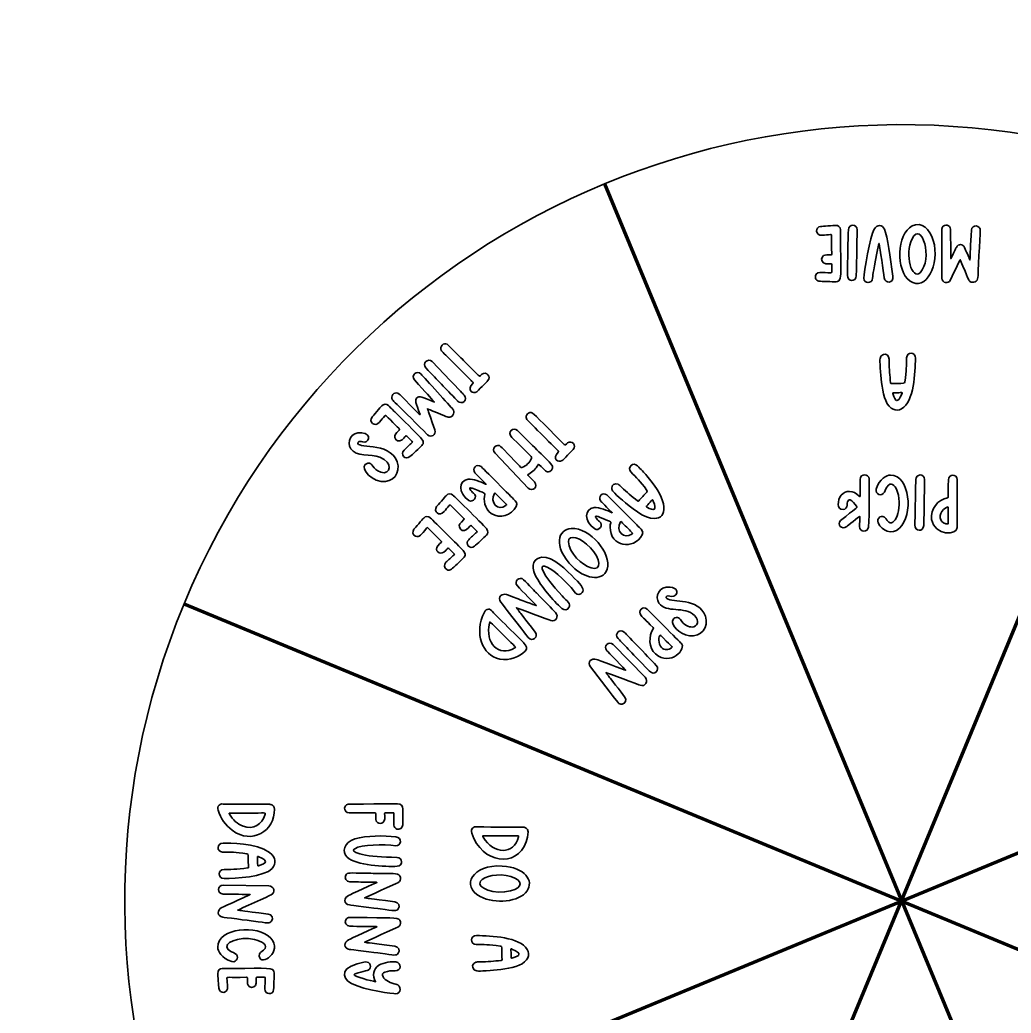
# Model space of a CAD drawing. Header units: inches. Extents: x -0.8 to 12.8, y -0.8 to 12.8.
# Drawn here: x -0.81 to 6.85, y 5.13 to 12.81 of the extents above; entities that cross this region are included whole.
import ezdxf

# ---------------------------------------------------------------- set-up
doc = ezdxf.new("R2010")
doc.units = ezdxf.units.IN
doc.header["$MEASUREMENT"] = 0
doc.layers.add('_U+0421_U+043B_U+043E_U+0439 1', color=7, linetype='Continuous')

msp = doc.modelspace()

# ---------------------------------------------------------------- linework, layer by layer
at = {"layer": '_U+0421_U+043B_U+043E_U+0439 1', "color": 7, "lineweight": 106, "true_color": 0xffffff}
for points in [[(3.7031, 0.457), (8.2969, 11.543)], [(3.7047, 11.5436), (8.2953, 0.4564)], [(0.4564, 3.7047), (11.5436, 8.2953)], [(0.457, 8.2969), (11.543, 3.7031)]]:
    msp.add_lwpolyline(points, dxfattribs=at)
at = {"layer": '_U+0421_U+043B_U+043E_U+0439 1', "color": 22, "lineweight": 35, "true_color": 0xe52421}
msp.add_open_spline([(11.543, 3.7031), (10.2744, 0.6418), (6.7644, -0.8115), (3.7031, 0.457), (0.6418, 1.7256), (-0.8115, 5.2356), (0.457, 8.2969), (1.7256, 11.3582), (5.2356, 12.8115), (8.2969, 11.543), (11.3582, 10.2744), (12.8115, 6.7644), (11.543, 3.7031)], degree=3, knots=[0, 0, 0, 0, 1, 1, 1, 2, 2, 2, 3, 3, 3, 4, 4, 4, 4], dxfattribs=at)
at = {"layer": '_U+0421_U+043B_U+043E_U+0439 1', "color": 98, "lineweight": 35, "true_color": 0x010202}
for points, knots in [([(5.4212, 10.7891), (5.5539, 10.7853), (5.5304, 10.7552), (5.5274, 11.1002), (5.5273, 11.1141), (5.5283, 11.1554), (5.5274, 11.1885), (5.5268, 11.2093), (5.5106, 11.2234), (5.4896, 11.223), (5.4768, 11.2228), (5.3846, 11.2156), (5.3752, 11.2148), (5.3302, 11.2111), (5.3312, 11.1412), (5.388, 11.1469), (5.4088, 11.1491), (5.4298, 11.1502), (5.4507, 11.1521), (5.4663, 11.1536), (5.4552, 11.1451), (5.4597, 11.0014), (5.46, 10.9921), (5.4538, 10.9949), (5.434, 10.9944), (5.417, 10.994), (5.3991, 10.996), (5.3881, 10.9798), (5.3726, 10.9572), (5.3868, 10.9291), (5.4149, 10.9266), (5.458, 10.9228), (5.4609, 10.9331), (5.4601, 10.9168), (5.4592, 10.8995), (5.4599, 10.8823), (5.4601, 10.865), (5.4602, 10.8566), (5.4602, 10.8564), (5.4517, 10.8567), (5.4243, 10.8575), (5.3969, 10.8582), (5.3695, 10.8593), (5.3458, 10.8603), (5.328, 10.8387), (5.3342, 10.8161), (5.3419, 10.7875), (5.3701, 10.7906), (5.4212, 10.7891)], [0, 0, 0, 0, 1, 1, 1, 2, 2, 2, 3, 3, 3, 4, 4, 4, 5, 5, 5, 6, 6, 6, 7, 7, 7, 8, 8, 8, 9, 9, 9, 10, 10, 10, 11, 11, 11, 12, 12, 12, 13, 13, 13, 14, 14, 14, 15, 15, 15, 16, 16, 16, 16]), ([(5.6491, 10.8323), (5.6521, 10.939), (5.6565, 11.1845), (5.6565, 11.1895), (5.6562, 11.2341), (5.5896, 11.2369), (5.5883, 11.1887), (5.5864, 11.1186), (5.5852, 11.0891), (5.5811, 10.8381), (5.5809, 10.8381), (5.5808, 10.8381), (5.5806, 10.8381), (5.5806, 10.7816), (5.6478, 10.7856), (5.6491, 10.8323)], [0, 0, 0, 0, 1, 1, 1, 2, 2, 2, 3, 3, 3, 4, 4, 4, 5, 5, 5, 5]), ([(5.7758, 10.8137), (5.7797, 10.8523), (5.7792, 10.8616), (5.8246, 11.0825), (5.8249, 11.0824), (5.8252, 11.0824), (5.8256, 11.0824), (5.8348, 11.0447), (5.8592, 10.8658), (5.8656, 10.8174), (5.8721, 10.7679), (5.9408, 10.7756), (5.9333, 10.8291), (5.9125, 10.9778), (5.8928, 11.1342), (5.8672, 11.1933), (5.8521, 11.2281), (5.8092, 11.2364), (5.7847, 11.1889), (5.7627, 11.1466), (5.7065, 10.8574), (5.7085, 10.8145), (5.7104, 10.7711), (5.7712, 10.7686), (5.7758, 10.8137)], [0, 0, 0, 0, 1, 1, 1, 2, 2, 2, 3, 3, 3, 4, 4, 4, 5, 5, 5, 6, 6, 6, 7, 7, 7, 8, 8, 8, 8]), ([(6.0805, 11.2182), (6.1557, 11.2571), (6.2188, 11.193), (6.2441, 11.107), (6.3, 10.9175), (6.1855, 10.7082), (6.0648, 10.7925), (5.9514, 10.8717), (5.9637, 11.158), (6.0805, 11.2182)], [0, 0, 0, 0, 1, 1, 1, 2, 2, 2, 3, 3, 3, 3]), ([(6.1428, 10.8573), (6.2445, 10.9595), (6.1557, 11.265), (6.0814, 11.1194), (6.018, 10.9952), (6.0822, 10.7963), (6.1428, 10.8573)], [0, 0, 0, 0, 1, 1, 1, 2, 2, 2, 2]), ([(6.3113, 10.8138), (6.3131, 10.7785), (6.36, 10.7658), (6.377, 10.8013), (6.4626, 10.9793), (6.4401, 10.9335), (6.4524, 10.9576), (6.517, 10.8047), (6.5162, 10.7984), (6.5281, 10.79), (6.552, 10.773), (6.5876, 10.7899), (6.5891, 10.8189), (6.5899, 10.8328), (6.6046, 11.1378), (6.6076, 11.1815), (6.6107, 11.2266), (6.5424, 11.2322), (6.5395, 11.187), (6.5319, 11.0654), (6.5305, 10.9979), (6.5269, 10.9562), (6.5158, 10.9824), (6.5003, 11.0199), (6.4862, 11.0523), (6.4741, 11.0801), (6.4371, 11.0817), (6.4226, 11.0531), (6.4182, 11.0445), (6.4155, 11.0388), (6.3808, 10.9663), (6.3804, 10.9664), (6.3799, 10.9665), (6.3795, 10.9667), (6.3795, 10.9693), (6.3783, 11.19), (6.3781, 11.1927), (6.3758, 11.2262), (6.3309, 11.2368), (6.3143, 11.2072), (6.3069, 11.1942), (6.3104, 11.19), (6.3107, 11.0795), (6.3107, 11.075), (6.3111, 10.8182), (6.3113, 10.8138)], [0, 0, 0, 0, 1, 1, 1, 2, 2, 2, 3, 3, 3, 4, 4, 4, 5, 5, 5, 6, 6, 6, 7, 7, 7, 8, 8, 8, 9, 9, 9, 10, 10, 10, 11, 11, 11, 12, 12, 12, 13, 13, 13, 14, 14, 14, 15, 15, 15, 15]), ([(2.6693, 10.0285), (2.6753, 10.0225), (2.6811, 10.0163), (2.6874, 10.0106), (2.6911, 10.007), (2.6918, 10.0043), (2.6877, 10.0003), (2.6376, 9.9521), (2.6864, 9.916), (2.7179, 9.9361), (2.7228, 9.9392), (2.7976, 10.0171), (2.8017, 10.0213), (2.8323, 10.0531), (2.7928, 10.0985), (2.758, 10.0722), (2.7538, 10.0691), (2.7502, 10.065), (2.7465, 10.0613), (2.7363, 10.0511), (2.7502, 10.0446), (2.6163, 10.1785), (2.6163, 10.1785), (2.6163, 10.1786), (2.6163, 10.1786), (2.6076, 10.1873), (2.5062, 10.2887), (2.4974, 10.2973), (2.4746, 10.3194), (2.4365, 10.3012), (2.44, 10.2687), (2.4418, 10.252), (2.4339, 10.2639), (2.6693, 10.0285)], [0, 0, 0, 0, 1, 1, 1, 2, 2, 2, 3, 3, 3, 4, 4, 4, 5, 5, 5, 6, 6, 6, 7, 7, 7, 8, 8, 8, 9, 9, 9, 10, 10, 10, 11, 11, 11, 11]), ([(5.9607, 10.0013), (6.0147, 10.0031), (6.0224, 9.9985), (6.0245, 10.0114), (6.0394, 10.1054), (6.0354, 10.1357), (6.0379, 10.1999), (6.0399, 10.2487), (6.1085, 10.2447), (6.1072, 10.1964), (6.1041, 10.0844), (6.0974, 9.8611), (5.999, 9.8046), (5.9601, 9.7822), (5.9058, 9.797), (5.8773, 9.868), (5.8514, 9.9323), (5.8419, 10.0252), (5.837, 10.0913), (5.8301, 10.1831), (5.8306, 10.2011), (5.843, 10.215), (5.8617, 10.2359), (5.8918, 10.2286), (5.9005, 10.2026), (5.9036, 10.1934), (5.9027, 10.1878), (5.9027, 10.1669), (5.9037, 10.1131), (5.9084, 10.0596), (5.915, 10.0063), (5.9162, 9.9957), (5.9202, 10), (5.9607, 10.0013)], [0, 0, 0, 0, 1, 1, 1, 2, 2, 2, 3, 3, 3, 4, 4, 4, 5, 5, 5, 6, 6, 6, 7, 7, 7, 8, 8, 8, 9, 9, 9, 10, 10, 10, 11, 11, 11, 11]), ([(2.568, 9.8676), (2.5679, 9.8675), (2.5678, 9.8674), (2.5677, 9.8673), (2.6079, 9.827), (2.6522, 9.8778), (2.6202, 9.9116), (2.6051, 9.9276), (2.6268, 9.9061), (2.5121, 10.025), (2.5121, 10.025), (2.373, 10.1694), (2.373, 10.1694), (2.3412, 10.2007), (2.2922, 10.1556), (2.3254, 10.1206), (2.4234, 10.017), (2.4662, 9.9729), (2.568, 9.8676)], [0, 0, 0, 0, 1, 1, 1, 2, 2, 2, 3, 3, 3, 4, 4, 4, 5, 5, 5, 6, 6, 6, 6]), ([(2.1503, 9.7913), (2.1534, 9.7883), (2.3355, 9.6066), (2.3386, 9.6038), (2.3648, 9.5801), (2.407, 9.6042), (2.394, 9.6414), (2.3305, 9.8223), (2.344, 9.7827), (2.3368, 9.8053), (2.3521, 9.799), (2.366, 9.7934), (2.3798, 9.7878), (2.4864, 9.7442), (2.4949, 9.7379), (2.5088, 9.7402), (2.5377, 9.7452), (2.551, 9.7821), (2.5315, 9.8038), (2.519, 9.8177), (2.3123, 10.0457), (2.2882, 10.0733), (2.2585, 10.1074), (2.2062, 10.063), (2.2362, 10.029), (2.3285, 9.9245), (2.3611, 9.8919), (2.3905, 9.8569), (2.2885, 9.8986), (2.2765, 9.909), (2.2562, 9.8887), (2.2364, 9.869), (2.2463, 9.8568), (2.28, 9.7608), (2.2796, 9.7605), (2.2792, 9.7603), (2.2788, 9.7601), (2.2771, 9.7618), (2.1199, 9.9173), (2.1181, 9.919), (2.0927, 9.9411), (2.0535, 9.9169), (2.0627, 9.8841), (2.0665, 9.87), (2.0708, 9.8705), (2.1503, 9.7913)], [0, 0, 0, 0, 1, 1, 1, 2, 2, 2, 3, 3, 3, 4, 4, 4, 5, 5, 5, 6, 6, 6, 7, 7, 7, 8, 8, 8, 9, 9, 9, 10, 10, 10, 11, 11, 11, 12, 12, 12, 13, 13, 13, 14, 14, 14, 15, 15, 15, 15]), ([(5.9318, 9.9236), (5.9508, 9.8544), (5.9706, 9.8474), (6.0003, 9.9189), (6.0056, 9.9318), (6.0064, 9.9307), (5.9897, 9.9306), (5.9738, 9.9287), (5.9549, 9.9299), (5.9362, 9.9281), (5.9332, 9.9278), (5.9307, 9.9277), (5.9318, 9.9236)], [0, 0, 0, 0, 1, 1, 1, 2, 2, 2, 3, 3, 3, 4, 4, 4, 4]), ([(1.9659, 9.7023), (1.9792, 9.7186), (1.9933, 9.7342), (2.0067, 9.7504), (2.0109, 9.7555), (2.0138, 9.755), (2.0182, 9.7506), (2.0183, 9.7505), (2.1196, 9.6501), (2.1196, 9.6501), (2.1232, 9.6466), (2.1232, 9.6442), (2.1196, 9.6408), (2.0889, 9.6116), (2.0811, 9.6007), (2.0842, 9.5842), (2.0892, 9.5572), (2.1192, 9.5474), (2.1408, 9.5655), (2.1851, 9.6026), (2.1572, 9.6114), (2.2163, 9.5539), (2.2223, 9.5481), (2.2224, 9.5479), (2.2162, 9.5421), (2.1963, 9.5233), (2.1764, 9.5044), (2.1562, 9.4858), (2.1231, 9.4553), (2.1659, 9.4044), (2.2019, 9.4355), (2.2193, 9.4504), (2.2766, 9.5047), (2.2937, 9.5219), (2.3264, 9.5549), (2.2973, 9.5716), (2.0976, 9.7678), (2.0837, 9.7817), (2.058, 9.8087), (2.0352, 9.8303), (2.02, 9.8446), (1.9986, 9.843), (1.9841, 9.828), (1.9749, 9.8185), (1.9152, 9.7488), (1.9089, 9.7413), (1.8797, 9.7067), (1.9299, 9.6581), (1.9659, 9.7023)], [0, 0, 0, 0, 1, 1, 1, 2, 2, 2, 3, 3, 3, 4, 4, 4, 5, 5, 5, 6, 6, 6, 7, 7, 7, 8, 8, 8, 9, 9, 9, 10, 10, 10, 11, 11, 11, 12, 12, 12, 13, 13, 13, 14, 14, 14, 15, 15, 15, 16, 16, 16, 16]), ([(3.1138, 9.7125), (3.1163, 9.7101), (3.3449, 9.4814), (3.3474, 9.479), (3.3512, 9.4755), (3.3518, 9.4727), (3.3477, 9.4688), (3.2973, 9.4202), (3.3467, 9.3846), (3.3779, 9.4046), (3.3829, 9.4077), (3.4576, 9.4855), (3.4617, 9.4897), (3.4923, 9.5216), (3.4528, 9.5669), (3.4181, 9.5407), (3.3899, 9.5194), (3.4251, 9.4983), (3.2763, 9.647), (3.2763, 9.647), (3.2763, 9.647), (3.2764, 9.647), (3.152, 9.7713), (3.1474, 9.7863), (3.1184, 9.7717), (3.1057, 9.7652), (3.0985, 9.752), (3.1001, 9.7371), (3.1011, 9.727), (3.1069, 9.7194), (3.1138, 9.7125)], [0, 0, 0, 0, 1, 1, 1, 2, 2, 2, 3, 3, 3, 4, 4, 4, 5, 5, 5, 6, 6, 6, 7, 7, 7, 8, 8, 8, 9, 9, 9, 10, 10, 10, 10]), ([(1.9699, 9.431), (2.0743, 9.3937), (2.0548, 9.2906), (1.9773, 9.3147), (1.9064, 9.3367), (1.9164, 9.3921), (1.8761, 9.3843), (1.8087, 9.3713), (1.8724, 9.2609), (1.9803, 9.2443), (2.0687, 9.2307), (2.1339, 9.3108), (2.1028, 9.3946), (2.0411, 9.5606), (1.7737, 9.4889), (1.8018, 9.5465), (1.8072, 9.5578), (1.8249, 9.5517), (1.8372, 9.5485), (1.8824, 9.5368), (1.9138, 9.6103), (1.8284, 9.6205), (1.7446, 9.6306), (1.7109, 9.5463), (1.7439, 9.4966), (1.7862, 9.4326), (1.8999, 9.456), (1.9699, 9.431)], [0, 0, 0, 0, 1, 1, 1, 2, 2, 2, 3, 3, 3, 4, 4, 4, 5, 5, 5, 6, 6, 6, 7, 7, 7, 8, 8, 8, 9, 9, 9, 9]), ([(3.1151, 9.1921), (3.148, 9.1578), (3.1976, 9.2044), (3.164, 9.2399), (3.1085, 9.2985), (3.1056, 9.2934), (3.1189, 9.3007), (3.1497, 9.3176), (3.1743, 9.3408), (3.1914, 9.3717), (3.1951, 9.3783), (3.1954, 9.3783), (3.2007, 9.373), (3.2441, 9.3299), (3.2558, 9.31), (3.2823, 9.3206), (3.3051, 9.3296), (3.3131, 9.3578), (3.2908, 9.38), (3.2135, 9.4572), (3.1203, 9.5504), (3.032, 9.637), (3.0004, 9.668), (2.9467, 9.6252), (2.9892, 9.5831), (3.1494, 9.4243), (3.1457, 9.4351), (3.1399, 9.4213), (3.1256, 9.3875), (3.1011, 9.3648), (3.0671, 9.3518), (3.0622, 9.35), (3.0591, 9.3502), (3.0554, 9.3541), (3.0466, 9.3636), (2.9143, 9.5033), (2.9048, 9.5123), (2.873, 9.5419), (2.8253, 9.4977), (2.8589, 9.4616), (2.8589, 9.4616), (3.1151, 9.1921), (3.1151, 9.1921)], [0, 0, 0, 0, 1, 1, 1, 2, 2, 2, 3, 3, 3, 4, 4, 4, 5, 5, 5, 6, 6, 6, 7, 7, 7, 8, 8, 8, 9, 9, 9, 10, 10, 10, 11, 11, 11, 12, 12, 12, 13, 13, 13, 14, 14, 14, 14]), ([(2.7904, 9.2211), (2.7907, 9.2214), (2.7909, 9.2218), (2.7912, 9.2221), (2.7174, 9.296), (2.7142, 9.2986), (2.7041, 9.3102), (2.6763, 9.3419), (2.7177, 9.3856), (2.7514, 9.3582), (2.7514, 9.3582), (3.0044, 9.105), (3.0046, 9.1048), (3.0184, 9.0909), (3.0366, 9.075), (3.0235, 9.0503), (2.9867, 8.9814), (2.897, 8.9496), (2.8303, 8.9962), (2.7752, 9.0348), (2.7686, 9.1011), (2.7807, 9.1436), (2.7817, 9.1473), (2.7811, 9.1497), (2.7774, 9.1515), (2.7336, 9.1734), (2.6891, 9.1903), (2.6752, 9.1918), (2.6712, 9.1923), (2.6659, 9.1956), (2.6636, 9.1924), (2.6608, 9.1885), (2.6652, 9.184), (2.6674, 9.1803), (2.6738, 9.1693), (2.6829, 9.1607), (2.6928, 9.1531), (2.7288, 9.1257), (2.6892, 9.0754), (2.6566, 9.0963), (2.571, 9.1514), (2.5757, 9.252), (2.6527, 9.2605), (2.6907, 9.2647), (2.7487, 9.2403), (2.7846, 9.2237), (2.7865, 9.2228), (2.7885, 9.222), (2.7904, 9.2211)], [0, 0, 0, 0, 1, 1, 1, 2, 2, 2, 3, 3, 3, 4, 4, 4, 5, 5, 5, 6, 6, 6, 7, 7, 7, 8, 8, 8, 9, 9, 9, 10, 10, 10, 11, 11, 11, 12, 12, 12, 13, 13, 13, 14, 14, 14, 15, 15, 15, 16, 16, 16, 16]), ([(3.7604, 9.1899), (3.7588, 9.2179), (3.7853, 9.2341), (3.8098, 9.2218), (3.8185, 9.2176), (3.8288, 9.206), (3.8366, 9.1982), (3.8753, 9.1608), (3.9165, 9.1263), (3.9588, 9.0932), (3.9627, 9.0901), (3.9655, 9.0896), (3.9693, 9.0941), (3.9796, 9.1066), (4.0206, 9.1497), (4.0317, 9.1611), (4.0361, 9.1656), (4.0364, 9.1692), (4.0327, 9.1743), (3.9766, 9.2515), (3.9524, 9.2699), (3.9089, 9.317), (3.8757, 9.353), (3.9271, 9.3986), (3.9604, 9.3635), (3.9847, 9.3378), (4.0098, 9.3129), (4.0329, 9.286), (4.2068, 9.0838), (4.1892, 8.961), (4.0898, 8.9561), (4.0154, 8.9525), (3.9005, 9.0492), (3.8436, 9.0982), (3.767, 9.164), (3.7613, 9.1743), (3.7604, 9.1899)], [0, 0, 0, 0, 1, 1, 1, 2, 2, 2, 3, 3, 3, 4, 4, 4, 5, 5, 5, 6, 6, 6, 7, 7, 7, 8, 8, 8, 9, 9, 9, 10, 10, 10, 11, 11, 11, 12, 12, 12, 12]), ([(5.5472, 9.0269), (5.5658, 9.0281), (5.5791, 9.0416), (5.5797, 9.0599), (5.5799, 9.0648), (5.5797, 9.0696), (5.58, 9.0745), (5.5807, 9.0883), (5.5875, 9.1049), (5.6019, 9.1004), (5.6199, 9.0947), (5.6365, 9.0705), (5.6525, 9.0515), (5.661, 9.0415), (5.6576, 9.045), (5.5681, 8.9736), (5.5546, 8.9628), (5.5405, 8.9525), (5.5278, 8.9408), (5.4967, 8.9118), (5.538, 8.8652), (5.5761, 8.8954), (5.5796, 8.8981), (5.6723, 8.9725), (5.6762, 8.9737), (5.6762, 8.9598), (5.6758, 8.9118), (5.6754, 8.8942), (5.6743, 8.8505), (5.7401, 8.8467), (5.7433, 8.8906), (5.7526, 9.0137), (5.751, 9.1402), (5.7485, 9.2636), (5.7477, 9.304), (5.6806, 9.308), (5.6802, 9.2581), (5.6801, 9.2562), (5.6791, 9.1278), (5.678, 9.1263), (5.6754, 9.1269), (5.6743, 9.1291), (5.6727, 9.1307), (5.6263, 9.1779), (5.5661, 9.1774), (5.534, 9.1372), (5.503, 9.0983), (5.4985, 9.0237), (5.5472, 9.0269)], [0, 0, 0, 0, 1, 1, 1, 2, 2, 2, 3, 3, 3, 4, 4, 4, 5, 5, 5, 6, 6, 6, 7, 7, 7, 8, 8, 8, 9, 9, 9, 10, 10, 10, 11, 11, 11, 12, 12, 12, 13, 13, 13, 14, 14, 14, 15, 15, 15, 16, 16, 16, 16]), ([(5.9136, 9.2919), (5.8857, 9.2934), (5.8287, 9.2654), (5.8035, 9.1829), (5.7921, 9.1457), (5.8479, 9.1226), (5.8666, 9.1606), (5.8735, 9.1745), (5.8792, 9.1961), (5.8982, 9.2138), (5.9284, 9.2421), (5.9563, 9.1989), (5.9683, 9.1609), (6.0092, 9.0318), (5.9446, 8.8743), (5.8909, 8.9384), (5.8863, 8.9439), (5.8829, 8.9501), (5.8789, 8.956), (5.8518, 8.9951), (5.801, 8.9616), (5.819, 8.9236), (5.8485, 8.8615), (5.9223, 8.8252), (5.9834, 8.8821), (6.0926, 8.9838), (6.0652, 9.2922), (5.9136, 9.2919)], [0, 0, 0, 0, 1, 1, 1, 2, 2, 2, 3, 3, 3, 4, 4, 4, 5, 5, 5, 6, 6, 6, 7, 7, 7, 8, 8, 8, 9, 9, 9, 9]), ([(6.1097, 9.2581), (6.1078, 9.188), (6.1067, 9.1586), (6.1025, 8.9076), (6.1023, 8.9076), (6.1022, 8.9076), (6.102, 8.9076), (6.102, 8.851), (6.1692, 8.855), (6.1705, 8.9018), (6.1734, 9.0051), (6.178, 9.2536), (6.1779, 9.2589), (6.1778, 9.2788), (6.1617, 9.2939), (6.1431, 9.2936), (6.125, 9.2933), (6.1103, 9.2777), (6.1097, 9.2581)], [0, 0, 0, 0, 1, 1, 1, 2, 2, 2, 3, 3, 3, 4, 4, 4, 5, 5, 5, 6, 6, 6, 6]), ([(6.354, 9.1172), (6.3634, 9.1187), (6.3586, 9.1115), (6.3609, 9.2558), (6.3616, 9.3044), (6.4278, 9.3025), (6.429, 9.2578), (6.4299, 9.2227), (6.4285, 9.1815), (6.4285, 9.1677), (6.4286, 9.0685), (6.4284, 8.8883), (6.4284, 8.8883), (6.4336, 8.8261), (6.2532, 8.8179), (6.2311, 8.9506), (6.2182, 9.0282), (6.2817, 9.1052), (6.354, 9.1172)], [0, 0, 0, 0, 1, 1, 1, 2, 2, 2, 3, 3, 3, 4, 4, 4, 5, 5, 5, 6, 6, 6, 6]), ([(2.6554, 8.7934), (2.6222, 8.7628), (2.6652, 8.7121), (2.7011, 8.7431), (2.7187, 8.7582), (2.7755, 8.812), (2.7928, 8.8295), (2.8055, 8.8422), (2.8063, 8.8587), (2.7967, 8.8739), (2.7871, 8.8892), (2.5464, 9.1265), (2.5343, 9.1378), (2.5192, 9.1522), (2.4977, 9.1507), (2.4832, 9.1356), (2.4741, 9.1261), (2.4145, 9.0564), (2.4081, 9.0489), (2.3788, 9.0143), (2.4291, 8.9657), (2.4651, 9.0099), (2.4784, 9.0262), (2.4924, 9.0418), (2.5058, 9.058), (2.5101, 9.0631), (2.5129, 9.0626), (2.5174, 9.0582), (2.5174, 9.0582), (2.6187, 8.9577), (2.6187, 8.9577), (2.6224, 8.9543), (2.6223, 8.9518), (2.6188, 8.9484), (2.588, 8.9191), (2.5802, 8.9084), (2.5833, 8.8918), (2.5883, 8.8648), (2.6183, 8.855), (2.6399, 8.8731), (2.6843, 8.9102), (2.6564, 8.919), (2.7154, 8.8615), (2.7214, 8.8557), (2.7216, 8.8555), (2.7154, 8.8497), (2.6954, 8.8309), (2.6755, 8.812), (2.6554, 8.7934)], [0, 0, 0, 0, 1, 1, 1, 2, 2, 2, 3, 3, 3, 4, 4, 4, 5, 5, 5, 6, 6, 6, 7, 7, 7, 8, 8, 8, 9, 9, 9, 10, 10, 10, 11, 11, 11, 12, 12, 12, 13, 13, 13, 14, 14, 14, 15, 15, 15, 16, 16, 16, 16]), ([(2.943, 9.0563), (2.9504, 9.0623), (2.9504, 9.0624), (2.944, 9.0687), (2.9308, 9.082), (2.9175, 9.0952), (2.9043, 9.1084), (2.9043, 9.1084), (2.9043, 9.1084), (2.9043, 9.1085), (2.8887, 9.1241), (2.8776, 9.1353), (2.8624, 9.1504), (2.8603, 9.1525), (2.8582, 9.1556), (2.8553, 9.1509), (2.8127, 9.0816), (2.884, 9.0084), (2.943, 9.0563)], [0, 0, 0, 0, 1, 1, 1, 2, 2, 2, 3, 3, 3, 4, 4, 4, 5, 5, 5, 6, 6, 6, 6]), ([(3.6251, 9.0412), (3.6662, 9.0457), (3.7282, 9.0175), (3.7628, 9.0018), (3.7631, 9.0021), (3.7633, 9.0025), (3.7636, 9.0028), (3.6903, 9.0762), (3.6868, 9.0792), (3.6765, 9.0909), (3.6487, 9.1226), (3.6901, 9.1663), (3.7238, 9.1389), (3.7238, 9.1389), (3.9767, 8.8857), (3.977, 8.8855), (3.9908, 8.8716), (4.009, 8.8557), (3.9959, 8.831), (3.9306, 8.7086), (3.7465, 8.7386), (3.7482, 8.8913), (3.7483, 8.9024), (3.75, 8.9135), (3.7531, 8.9243), (3.7541, 8.928), (3.7535, 8.9304), (3.7498, 8.9322), (3.7394, 8.9374), (3.6428, 8.9826), (3.636, 8.9731), (3.6332, 8.9693), (3.6376, 8.9648), (3.6398, 8.961), (3.6462, 8.9501), (3.6553, 8.9415), (3.6652, 8.9339), (3.701, 8.9067), (3.6617, 8.856), (3.629, 8.8771), (3.5427, 8.9326), (3.5487, 9.0328), (3.6251, 9.0412)], [0, 0, 0, 0, 1, 1, 1, 2, 2, 2, 3, 3, 3, 4, 4, 4, 5, 5, 5, 6, 6, 6, 7, 7, 7, 8, 8, 8, 9, 9, 9, 10, 10, 10, 11, 11, 11, 12, 12, 12, 13, 13, 13, 14, 14, 14, 14]), ([(4.0292, 9.0466), (4.091, 9.0115), (4.1107, 9.0197), (4.0809, 9.0917), (4.0756, 9.1046), (4.0769, 9.1043), (4.0652, 9.0925), (4.0553, 9.0799), (4.0411, 9.0674), (4.0291, 9.0529), (4.0272, 9.0506), (4.0255, 9.0487), (4.0292, 9.0466)], [0, 0, 0, 0, 1, 1, 1, 2, 2, 2, 3, 3, 3, 4, 4, 4, 4]), ([(6.3406, 8.9169), (6.3445, 8.916), (6.3486, 8.916), (6.3524, 8.9152), (6.358, 8.9139), (6.36, 8.9158), (6.3598, 8.9217), (6.3589, 8.9621), (6.3583, 9.001), (6.3603, 9.0405), (6.3611, 9.0558), (6.3341, 9.0363), (6.3231, 9.0259), (6.2864, 8.991), (6.2884, 8.9295), (6.3406, 8.9169)], [0, 0, 0, 0, 1, 1, 1, 2, 2, 2, 3, 3, 3, 4, 4, 4, 5, 5, 5, 5]), ([(2.4802, 8.6183), (2.4628, 8.6022), (2.4654, 8.5744), (2.4857, 8.5628), (2.5115, 8.548), (2.5292, 8.5702), (2.5664, 8.6052), (2.6351, 8.6701), (2.65, 8.6729), (2.5947, 8.7289), (2.5669, 8.757), (2.36, 8.9619), (2.3592, 8.9627), (2.344, 8.977), (2.3225, 8.9755), (2.308, 8.9605), (2.2989, 8.951), (2.2393, 8.8813), (2.2329, 8.8737), (2.2176, 8.8558), (2.2238, 8.8288), (2.245, 8.8198), (2.2731, 8.8078), (2.2886, 8.8324), (2.3306, 8.8828), (2.3349, 8.8879), (2.3378, 8.8875), (2.3422, 8.883), (2.3422, 8.883), (2.4435, 8.7825), (2.4435, 8.7825), (2.4509, 8.7756), (2.4428, 8.7755), (2.417, 8.7454), (2.3883, 8.712), (2.4308, 8.6696), (2.4647, 8.698), (2.509, 8.735), (2.4812, 8.7439), (2.5402, 8.6864), (2.5462, 8.6805), (2.5464, 8.6804), (2.5402, 8.6745), (2.5203, 8.6557), (2.5003, 8.6369), (2.4802, 8.6183)], [0, 0, 0, 0, 1, 1, 1, 2, 2, 2, 3, 3, 3, 4, 4, 4, 5, 5, 5, 6, 6, 6, 7, 7, 7, 8, 8, 8, 9, 9, 9, 10, 10, 10, 11, 11, 11, 12, 12, 12, 13, 13, 13, 14, 14, 14, 15, 15, 15, 15]), ([(3.9154, 8.837), (3.9228, 8.843), (3.9228, 8.843), (3.9164, 8.8494), (3.9032, 8.8627), (3.89, 8.8759), (3.8767, 8.8891), (3.8767, 8.8891), (3.8768, 8.8891), (3.8768, 8.8891), (3.8587, 8.9072), (3.8494, 8.9166), (3.8348, 8.9311), (3.8327, 8.9332), (3.8306, 8.9362), (3.8278, 8.9315), (3.785, 8.8621), (3.8565, 8.7891), (3.9154, 8.837)], [0, 0, 0, 0, 1, 1, 1, 2, 2, 2, 3, 3, 3, 4, 4, 4, 5, 5, 5, 6, 6, 6, 6]), ([(3.7248, 8.5654), (3.6893, 8.4578), (3.5388, 8.5011), (3.4593, 8.5825), (3.2974, 8.7451), (3.3502, 8.8761), (3.4478, 8.8806), (3.5915, 8.8873), (3.7644, 8.6856), (3.7248, 8.5654)], [0, 0, 0, 0, 1, 1, 1, 2, 2, 2, 3, 3, 3, 3]), ([(3.4315, 8.7457), (3.4608, 8.6553), (3.563, 8.5722), (3.628, 8.5713), (3.6937, 8.5705), (3.6544, 8.686), (3.5664, 8.7599), (3.4951, 8.82), (3.4008, 8.8406), (3.4315, 8.7457)], [0, 0, 0, 0, 1, 1, 1, 2, 2, 2, 3, 3, 3, 3]), ([(3.4807, 8.3811), (3.4937, 8.3646), (3.5214, 8.3667), (3.5332, 8.3841), (3.5509, 8.41), (3.5354, 8.4305), (3.474, 8.494), (3.4171, 8.5529), (3.3027, 8.6684), (3.2213, 8.6587), (3.1666, 8.6522), (3.1287, 8.6007), (3.1701, 8.5188), (3.2145, 8.431), (3.3066, 8.3237), (3.3755, 8.2618), (3.3931, 8.2459), (3.4182, 8.249), (3.43, 8.2682), (3.4497, 8.3002), (3.4137, 8.317), (3.3768, 8.3582), (3.0581, 8.7146), (3.3007, 8.61), (3.4807, 8.3811)], [0, 0, 0, 0, 1, 1, 1, 2, 2, 2, 3, 3, 3, 4, 4, 4, 5, 5, 5, 6, 6, 6, 7, 7, 7, 8, 8, 8, 8]), ([(3.3266, 8.23), (3.3214, 8.2354), (3.2691, 8.2894), (3.1784, 8.3823), (3.1784, 8.3823), (3.1122, 8.4513), (3.0801, 8.484), (3.0501, 8.5146), (2.9991, 8.4704), (3.0322, 8.4354), (3.0726, 8.3928), (3.1602, 8.3035), (3.1737, 8.2896), (3.1751, 8.2881), (3.1775, 8.2872), (3.1772, 8.284), (3.1693, 8.2861), (3.0366, 8.3362), (3.029, 8.3391), (2.9502, 8.3686), (2.932, 8.3823), (2.905, 8.3608), (2.8905, 8.3493), (2.8905, 8.3284), (2.9044, 8.3099), (2.9053, 8.3088), (3.1136, 8.0389), (3.1157, 8.0363), (3.1446, 7.9996), (3.1997, 8.0395), (3.1691, 8.0792), (3.0054, 8.2915), (3.0542, 8.2273), (3.0246, 8.2667), (3.0295, 8.2663), (3.2851, 8.1699), (3.29, 8.1681), (3.3289, 8.1537), (3.3543, 8.2011), (3.3266, 8.23)], [0, 0, 0, 0, 1, 1, 1, 2, 2, 2, 3, 3, 3, 4, 4, 4, 5, 5, 5, 6, 6, 6, 7, 7, 7, 8, 8, 8, 9, 9, 9, 10, 10, 10, 11, 11, 11, 12, 12, 12, 13, 13, 13, 13]), ([(4.1862, 8.3381), (4.1765, 8.3456), (4.1817, 8.36), (4.1956, 8.3597), (4.2108, 8.3594), (4.2391, 8.3438), (4.2556, 8.3665), (4.2688, 8.3847), (4.2707, 8.4199), (4.2096, 8.4272), (4.1258, 8.4372), (4.0921, 8.353), (4.1251, 8.3032), (4.1792, 8.2219), (4.3254, 8.284), (4.3994, 8.2073), (4.4429, 8.1656), (4.4223, 8.1195), (4.3814, 8.1179), (4.3582, 8.1171), (4.3162, 8.1325), (4.2909, 8.1757), (4.2773, 8.199), (4.2372, 8.1973), (4.2298, 8.1647), (4.2235, 8.1369), (4.2734, 8.0646), (4.3614, 8.051), (4.4499, 8.0374), (4.5151, 8.1175), (4.484, 8.2013), (4.4286, 8.3502), (4.2319, 8.3029), (4.1862, 8.3381)], [0, 0, 0, 0, 1, 1, 1, 2, 2, 2, 3, 3, 3, 4, 4, 4, 5, 5, 5, 6, 6, 6, 7, 7, 7, 8, 8, 8, 9, 9, 9, 10, 10, 10, 11, 11, 11, 11]), ([(3.0911, 7.9316), (3.0511, 7.8917), (2.9751, 7.8528), (2.8951, 7.8698), (2.7612, 7.8982), (2.6944, 8.0696), (2.7765, 8.2333), (2.792, 8.2643), (2.8251, 8.2598), (2.837, 8.2407), (2.8411, 8.2341), (3.0766, 7.9995), (3.0821, 7.994), (3.1021, 7.974), (3.1112, 7.9518), (3.0911, 7.9316)], [0, 0, 0, 0, 1, 1, 1, 2, 2, 2, 3, 3, 3, 4, 4, 4, 5, 5, 5, 5]), ([(4.0987, 7.9103), (4.0471, 7.9577), (4.0425, 8.0488), (4.0815, 8.103), (4.0844, 8.107), (4.0841, 8.1097), (4.0805, 8.1133), (4.0163, 8.1765), (4.0018, 8.1921), (3.9884, 8.206), (3.9546, 8.2408), (4.0026, 8.2865), (4.0351, 8.2556), (4.0379, 8.253), (4.293, 7.9963), (4.296, 7.9938), (4.3444, 7.9529), (4.2149, 7.8082), (4.0987, 7.9103)], [0, 0, 0, 0, 1, 1, 1, 2, 2, 2, 3, 3, 3, 4, 4, 4, 5, 5, 5, 6, 6, 6, 6]), ([(2.9191, 8.0599), (2.8077, 8.1713), (2.8205, 8.1624), (2.817, 8.1485), (2.7787, 7.9938), (2.8875, 7.8841), (3.0114, 7.9567), (3.0221, 7.9629), (3.0258, 7.9532), (2.9191, 8.0599)], [0, 0, 0, 0, 1, 1, 1, 2, 2, 2, 3, 3, 3, 3]), ([(4.1043, 7.8208), (4.0367, 7.8923), (3.8598, 8.0759), (3.857, 8.0787), (3.8253, 8.1099), (3.7762, 8.065), (3.8094, 8.0299), (3.867, 7.969), (3.8805, 7.9543), (4.0521, 7.7769), (4.0519, 7.7768), (4.0518, 7.7767), (4.0517, 7.7766), (4.0915, 7.7364), (4.1365, 7.7867), (4.1043, 7.8208)], [0, 0, 0, 0, 1, 1, 1, 2, 2, 2, 3, 3, 3, 4, 4, 4, 5, 5, 5, 5]), ([(4.2136, 7.9521), (4.217, 7.9541), (4.2199, 7.957), (4.2232, 7.9591), (4.2329, 7.9653), (4.2262, 7.9629), (4.1602, 8.0318), (4.1534, 8.0389), (4.1468, 8.046), (4.1402, 8.0533), (4.1283, 8.0665), (4.1126, 8.0086), (4.138, 7.9693), (4.1553, 7.9425), (4.1868, 7.9356), (4.2136, 7.9521)], [0, 0, 0, 0, 1, 1, 1, 2, 2, 2, 3, 3, 3, 4, 4, 4, 5, 5, 5, 5]), ([(3.9813, 7.6677), (4.02, 7.6533), (4.0456, 7.7006), (4.0178, 7.7296), (4.0178, 7.7296), (3.7714, 7.9836), (3.7714, 7.9836), (3.7413, 8.0143), (3.6903, 7.97), (3.7235, 7.935), (3.725, 7.9334), (3.8686, 7.7858), (3.8684, 7.7836), (3.8606, 7.7858), (3.6506, 7.8649), (3.6425, 7.8678), (3.6056, 7.8814), (3.5658, 7.8489), (3.5957, 7.8096), (3.5957, 7.8096), (3.7412, 7.6211), (3.7412, 7.6211), (3.8106, 7.5312), (3.8141, 7.5181), (3.8402, 7.522), (3.8672, 7.5261), (3.8779, 7.5562), (3.8603, 7.5789), (3.7021, 7.784), (3.7418, 7.7316), (3.7159, 7.7664), (3.7206, 7.766), (3.9766, 7.6695), (3.9813, 7.6677)], [0, 0, 0, 0, 1, 1, 1, 2, 2, 2, 3, 3, 3, 4, 4, 4, 5, 5, 5, 6, 6, 6, 7, 7, 7, 8, 8, 8, 9, 9, 9, 10, 10, 10, 11, 11, 11, 11]), ([(0.7203, 6.7018), (0.7153, 6.7167), (0.7167, 6.7303), (0.7285, 6.7415), (0.7367, 6.7492), (0.7466, 6.7525), (0.7579, 6.7498), (0.7622, 6.7488), (0.7666, 6.7487), (0.7711, 6.7487), (1.1369, 6.7487), (1.1126, 6.7495), (1.1268, 6.7466), (1.1453, 6.7427), (1.1561, 6.7299), (1.1561, 6.7109), (1.1562, 6.5402), (0.981, 6.4323), (0.8287, 6.5472), (0.7759, 6.5869), (0.741, 6.6394), (0.7203, 6.7018)], [0, 0, 0, 0, 1, 1, 1, 2, 2, 2, 3, 3, 3, 4, 4, 4, 5, 5, 5, 6, 6, 6, 7, 7, 7, 7]), ([(0.809, 6.6705), (0.834, 6.6291), (0.8665, 6.5957), (0.9124, 6.5781), (0.9926, 6.5474), (1.0605, 6.5901), (1.0821, 6.6724), (1.0853, 6.6843), (1.0947, 6.68), (0.9438, 6.6801), (0.942, 6.6801), (0.8066, 6.6807), (0.8056, 6.6792), (0.8036, 6.6761), (0.8074, 6.6732), (0.809, 6.6705)], [0, 0, 0, 0, 1, 1, 1, 2, 2, 2, 3, 3, 3, 4, 4, 4, 5, 5, 5, 5]), ([(1.9304, 6.6818), (1.9423, 6.6818), (1.9365, 6.6775), (1.9386, 6.6327), (1.9405, 6.5884), (2.0061, 6.5882), (2.0068, 6.6361), (2.0075, 6.6766), (2.0028, 6.6817), (2.0138, 6.6822), (2.0324, 6.6829), (2.051, 6.6823), (2.0696, 6.6828), (2.0764, 6.6831), (2.0782, 6.6808), (2.0781, 6.6742), (2.077, 6.5901), (2.073, 6.5666), (2.1003, 6.5568), (2.1228, 6.5487), (2.1457, 6.5648), (2.1462, 6.59), (2.1468, 6.6305), (2.1466, 6.671), (2.1463, 6.7115), (2.1461, 6.7345), (2.1322, 6.7512), (2.1054, 6.7513), (2.1054, 6.7513), (2.0399, 6.7501), (1.7409, 6.7501), (1.693, 6.7501), (1.6868, 6.7079), (1.7103, 6.6892), (1.7242, 6.6782), (1.7245, 6.681), (1.9304, 6.6818)], [0, 0, 0, 0, 1, 1, 1, 2, 2, 2, 3, 3, 3, 4, 4, 4, 5, 5, 5, 6, 6, 6, 7, 7, 7, 8, 8, 8, 9, 9, 9, 10, 10, 10, 11, 11, 11, 12, 12, 12, 12]), ([(3.1145, 6.5344), (3.1145, 6.5076), (3.1089, 6.4817), (3.0998, 6.4566), (3.027, 6.2539), (2.7575, 6.2878), (2.6786, 6.5253), (2.6678, 6.558), (2.6942, 6.5785), (2.7162, 6.5733), (2.7239, 6.5716), (3.0561, 6.5722), (3.064, 6.5722), (3.0924, 6.5722), (3.1144, 6.5628), (3.1145, 6.5344)], [0, 0, 0, 0, 1, 1, 1, 2, 2, 2, 3, 3, 3, 4, 4, 4, 5, 5, 5, 5]), ([(1.1376, 6.2516), (1.0785, 6.1863), (0.8502, 6.1731), (0.7676, 6.1742), (0.713, 6.175), (0.7157, 6.2446), (0.7662, 6.2437), (0.8041, 6.2431), (0.8651, 6.2457), (0.9481, 6.2559), (0.9586, 6.2571), (0.9544, 6.261), (0.9531, 6.3017), (0.9513, 6.3556), (0.9559, 6.3634), (0.943, 6.3654), (0.8489, 6.3803), (0.8186, 6.3763), (0.7545, 6.3789), (0.7055, 6.3809), (0.7097, 6.4494), (0.758, 6.4481), (0.8007, 6.4469), (1.0152, 6.4507), (1.1173, 6.3754), (1.1674, 6.3387), (1.171, 6.2885), (1.1376, 6.2516)], [0, 0, 0, 0, 1, 1, 1, 2, 2, 2, 3, 3, 3, 4, 4, 4, 5, 5, 5, 6, 6, 6, 7, 7, 7, 8, 8, 8, 9, 9, 9, 9]), ([(2.1028, 6.2686), (2.1504, 6.2711), (2.1489, 6.338), (2.1012, 6.3378), (1.8738, 6.337), (1.7293, 6.374), (1.7753, 6.4043), (1.8262, 6.4379), (1.9965, 6.4389), (2.0928, 6.4274), (2.1324, 6.4227), (2.1474, 6.4909), (2.0916, 6.4969), (2.0037, 6.5064), (1.8627, 6.5079), (1.7767, 6.4802), (1.6901, 6.4524), (1.6751, 6.3803), (1.718, 6.338), (1.7825, 6.2745), (2.0143, 6.2639), (2.1028, 6.2686)], [0, 0, 0, 0, 1, 1, 1, 2, 2, 2, 3, 3, 3, 4, 4, 4, 5, 5, 5, 6, 6, 6, 7, 7, 7, 7]), ([(2.9022, 6.5036), (2.7485, 6.5036), (2.759, 6.5079), (2.7673, 6.494), (2.8494, 6.3579), (3.0039, 6.3566), (3.0404, 6.4959), (3.0436, 6.5078), (3.0531, 6.5035), (2.9022, 6.5036)], [0, 0, 0, 0, 1, 1, 1, 2, 2, 2, 3, 3, 3, 3]), ([(1.0354, 6.3412), (1.0226, 6.3465), (1.0237, 6.3473), (1.0238, 6.3306), (1.0257, 6.3147), (1.0244, 6.2958), (1.0262, 6.2771), (1.0265, 6.2741), (1.0267, 6.2716), (1.0307, 6.2727), (1.0989, 6.2915), (1.108, 6.3111), (1.0354, 6.3412)], [0, 0, 0, 0, 1, 1, 1, 2, 2, 2, 3, 3, 3, 4, 4, 4, 4]), ([(2.0907, 6.2116), (2.0664, 6.2121), (2.042, 6.2121), (2.0177, 6.2127), (1.9627, 6.214), (1.9011, 6.214), (1.8723, 6.2147), (1.726, 6.2173), (1.7202, 6.2224), (1.7069, 6.1991), (1.6941, 6.1767), (1.7105, 6.1494), (1.7373, 6.1487), (1.7599, 6.1481), (1.7825, 6.1478), (1.8051, 6.1474), (1.8502, 6.1465), (1.8953, 6.1462), (1.9405, 6.1456), (1.9425, 6.1456), (1.9449, 6.1466), (1.9468, 6.1441), (1.9401, 6.1403), (1.7356, 6.0476), (1.7277, 6.0439), (1.6919, 6.0275), (1.6867, 5.9764), (1.7357, 5.9696), (1.7357, 5.9696), (1.9442, 5.9428), (1.9719, 5.9393), (2.0848, 5.9247), (2.0963, 5.9181), (2.1119, 5.9392), (2.1282, 5.9612), (2.1145, 5.99), (2.0859, 5.9937), (1.8636, 6.0224), (1.903, 6.0167), (1.8512, 6.0241), (1.8549, 6.0272), (2.1039, 6.1398), (2.1087, 6.142), (2.1461, 6.1591), (2.1308, 6.2107), (2.0907, 6.2116)], [0, 0, 0, 0, 1, 1, 1, 2, 2, 2, 3, 3, 3, 4, 4, 4, 5, 5, 5, 6, 6, 6, 7, 7, 7, 8, 8, 8, 9, 9, 9, 10, 10, 10, 11, 11, 11, 12, 12, 12, 13, 13, 13, 14, 14, 14, 15, 15, 15, 15]), ([(2.9153, 6.2709), (3.0914, 6.2605), (3.1606, 6.1558), (3.1063, 6.0783), (3.046, 5.992), (2.8583, 5.9748), (2.7453, 6.034), (2.5916, 6.1146), (2.6837, 6.2846), (2.9153, 6.2709)], [0, 0, 0, 0, 1, 1, 1, 2, 2, 2, 3, 3, 3, 3]), ([(2.979, 6.0787), (3.0767, 6.1057), (3.0772, 6.1603), (2.9803, 6.1894), (2.8841, 6.2183), (2.775, 6.1925), (2.7464, 6.1529), (2.7106, 6.1037), (2.8565, 6.0449), (2.979, 6.0787)], [0, 0, 0, 0, 1, 1, 1, 2, 2, 2, 3, 3, 3, 3]), ([(0.7485, 5.9494), (0.7128, 5.933), (0.7075, 5.8819), (0.7565, 5.8751), (0.7565, 5.8751), (0.965, 5.8483), (0.9927, 5.8448), (1.1056, 5.8302), (1.1171, 5.8236), (1.1327, 5.8447), (1.149, 5.8667), (1.1353, 5.8955), (1.1068, 5.8992), (0.884, 5.9279), (0.9239, 5.9222), (0.8721, 5.9296), (0.8762, 5.9331), (1.1246, 6.0453), (1.1295, 6.0475), (1.1671, 6.0647), (1.1516, 6.1162), (1.1115, 6.1171), (1.1115, 6.1171), (0.7577, 6.1224), (0.7577, 6.1224), (0.7148, 6.1228), (0.7099, 6.0555), (0.7582, 6.0542), (0.816, 6.0526), (0.9474, 6.0513), (0.9613, 6.0512), (0.9633, 6.0511), (0.9657, 6.0521), (0.9677, 6.0497), (0.966, 6.0487), (0.9646, 6.0477), (0.9631, 6.047), (0.8174, 5.9807), (0.7831, 5.9654), (0.7485, 5.9494)], [0, 0, 0, 0, 1, 1, 1, 2, 2, 2, 3, 3, 3, 4, 4, 4, 5, 5, 5, 6, 6, 6, 7, 7, 7, 8, 8, 8, 9, 9, 9, 10, 10, 10, 11, 11, 11, 12, 12, 12, 13, 13, 13, 13]), ([(2.1086, 5.7989), (2.1248, 5.8064), (2.133, 5.8223), (2.1292, 5.8385), (2.1196, 5.8796), (2.0891, 5.8671), (1.8722, 5.8716), (1.7259, 5.8742), (1.7201, 5.8794), (1.7068, 5.856), (1.694, 5.8337), (1.7104, 5.8064), (1.7373, 5.8056), (1.7952, 5.8041), (1.9265, 5.8028), (1.9404, 5.8026), (1.9425, 5.8025), (1.9448, 5.8035), (1.9468, 5.8011), (1.94, 5.7972), (1.7353, 5.7045), (1.7276, 5.7009), (1.6918, 5.6844), (1.6867, 5.6333), (1.7356, 5.6266), (1.7356, 5.6266), (1.9441, 5.5998), (1.9718, 5.5962), (2.0851, 5.5816), (2.0963, 5.5751), (2.1119, 5.5962), (2.1281, 5.6181), (2.1144, 5.6469), (2.0859, 5.6506), (1.8258, 5.6842), (1.8978, 5.6743), (1.8512, 5.681), (1.8549, 5.6842), (2.1038, 5.7968), (2.1086, 5.7989)], [0, 0, 0, 0, 1, 1, 1, 2, 2, 2, 3, 3, 3, 4, 4, 4, 5, 5, 5, 6, 6, 6, 7, 7, 7, 8, 8, 8, 9, 9, 9, 10, 10, 10, 11, 11, 11, 12, 12, 12, 13, 13, 13, 13]), ([(0.7179, 5.6428), (0.7164, 5.6157), (0.7434, 5.5583), (0.8269, 5.5327), (0.8642, 5.5212), (0.8871, 5.5771), (0.8493, 5.5958), (0.8354, 5.6027), (0.8137, 5.6085), (0.796, 5.6274), (0.7519, 5.6744), (0.8781, 5.73), (1.0003, 5.7035), (1.0525, 5.6922), (1.1167, 5.658), (1.0714, 5.62), (1.0575, 5.6084), (1.0326, 5.6009), (1.0368, 5.5738), (1.05, 5.489), (1.2225, 5.6108), (1.1277, 5.7126), (1.0264, 5.8216), (0.7176, 5.7946), (0.7179, 5.6428)], [0, 0, 0, 0, 1, 1, 1, 2, 2, 2, 3, 3, 3, 4, 4, 4, 5, 5, 5, 6, 6, 6, 7, 7, 7, 8, 8, 8, 8]), ([(2.9113, 5.5871), (2.9096, 5.641), (2.9142, 5.6489), (2.9012, 5.6509), (2.8071, 5.6658), (2.7769, 5.6618), (2.7128, 5.6643), (2.6639, 5.6663), (2.6679, 5.7349), (2.7163, 5.7336), (2.8286, 5.7305), (3.0515, 5.7236), (3.1081, 5.6254), (3.1304, 5.5866), (3.1159, 5.5323), (3.0446, 5.5036), (2.9805, 5.4778), (2.8878, 5.4684), (2.8213, 5.4634), (2.7297, 5.4565), (2.7115, 5.457), (2.6976, 5.4695), (2.6765, 5.4883), (2.6843, 5.5184), (2.7101, 5.527), (2.7192, 5.53), (2.7245, 5.5292), (2.7457, 5.5292), (2.7995, 5.5301), (2.853, 5.5348), (2.9064, 5.5413), (2.9169, 5.5426), (2.9126, 5.5465), (2.9113, 5.5871)], [0, 0, 0, 0, 1, 1, 1, 2, 2, 2, 3, 3, 3, 4, 4, 4, 5, 5, 5, 6, 6, 6, 7, 7, 7, 8, 8, 8, 9, 9, 9, 10, 10, 10, 11, 11, 11, 11]), ([(2.982, 5.6161), (2.984, 5.6002), (2.9827, 5.5813), (2.9845, 5.5625), (2.9848, 5.5596), (2.9849, 5.5571), (2.989, 5.5582), (3.0578, 5.5771), (3.0657, 5.5968), (2.9937, 5.6267), (2.9808, 5.632), (2.982, 5.6327), (2.982, 5.6161)], [0, 0, 0, 0, 1, 1, 1, 2, 2, 2, 3, 3, 3, 4, 4, 4, 4]), ([(2.0919, 5.283), (2.1337, 5.2835), (2.1388, 5.3464), (2.0921, 5.3578), (2.0576, 5.3662), (2.0089, 5.3822), (1.9937, 5.4144), (1.9851, 5.4325), (1.9892, 5.4436), (2.0079, 5.4504), (2.0333, 5.4597), (2.0598, 5.4632), (2.0868, 5.4614), (2.1349, 5.4581), (2.1407, 5.5231), (2.094, 5.5295), (2.0653, 5.5335), (1.9986, 5.527), (1.9624, 5.5038), (1.9165, 5.4743), (1.9102, 5.4248), (1.9361, 5.3767), (1.9041, 5.38), (1.771, 5.418), (1.7713, 5.4319), (1.7715, 5.4427), (1.869, 5.4608), (1.8784, 5.4657), (1.9112, 5.4827), (1.8968, 5.5353), (1.8566, 5.529), (1.6647, 5.4989), (1.6622, 5.4089), (1.7515, 5.3625), (1.8532, 5.3097), (2.0764, 5.2828), (2.0919, 5.283)], [0, 0, 0, 0, 1, 1, 1, 2, 2, 2, 3, 3, 3, 4, 4, 4, 5, 5, 5, 6, 6, 6, 7, 7, 7, 8, 8, 8, 9, 9, 9, 10, 10, 10, 11, 11, 11, 12, 12, 12, 12]), ([(0.8335, 5.4784), (0.8063, 5.4785), (0.7791, 5.4791), (0.7519, 5.4783), (0.731, 5.4777), (0.717, 5.4615), (0.7173, 5.4406), (0.7176, 5.4277), (0.7247, 5.3355), (0.7255, 5.3261), (0.7293, 5.281), (0.7992, 5.2822), (0.7934, 5.3389), (0.7913, 5.3598), (0.7901, 5.3808), (0.7882, 5.4017), (0.7868, 5.4172), (0.7953, 5.4062), (0.939, 5.4106), (0.9482, 5.4109), (0.9455, 5.4047), (0.9459, 5.3849), (0.9463, 5.3681), (0.9442, 5.3501), (0.9605, 5.339), (0.9831, 5.3234), (1.0113, 5.3377), (1.0137, 5.3658), (1.0188, 5.4233), (0.993, 5.4099), (1.0753, 5.411), (1.0837, 5.4111), (1.0839, 5.4111), (1.0837, 5.4026), (1.0829, 5.3752), (1.0821, 5.3477), (1.081, 5.3203), (1.0792, 5.2752), (1.1455, 5.2698), (1.149, 5.3171), (1.1507, 5.3399), (1.1528, 5.4184), (1.1527, 5.443), (1.1525, 5.4935), (1.1049, 5.4784), (0.8335, 5.4784)], [0, 0, 0, 0, 1, 1, 1, 2, 2, 2, 3, 3, 3, 4, 4, 4, 5, 5, 5, 6, 6, 6, 7, 7, 7, 8, 8, 8, 9, 9, 9, 10, 10, 10, 11, 11, 11, 12, 12, 12, 13, 13, 13, 14, 14, 14, 15, 15, 15, 15])]:
    msp.add_open_spline(points, degree=3, knots=knots, dxfattribs=at)

doc.saveas('drawing.dxf')
